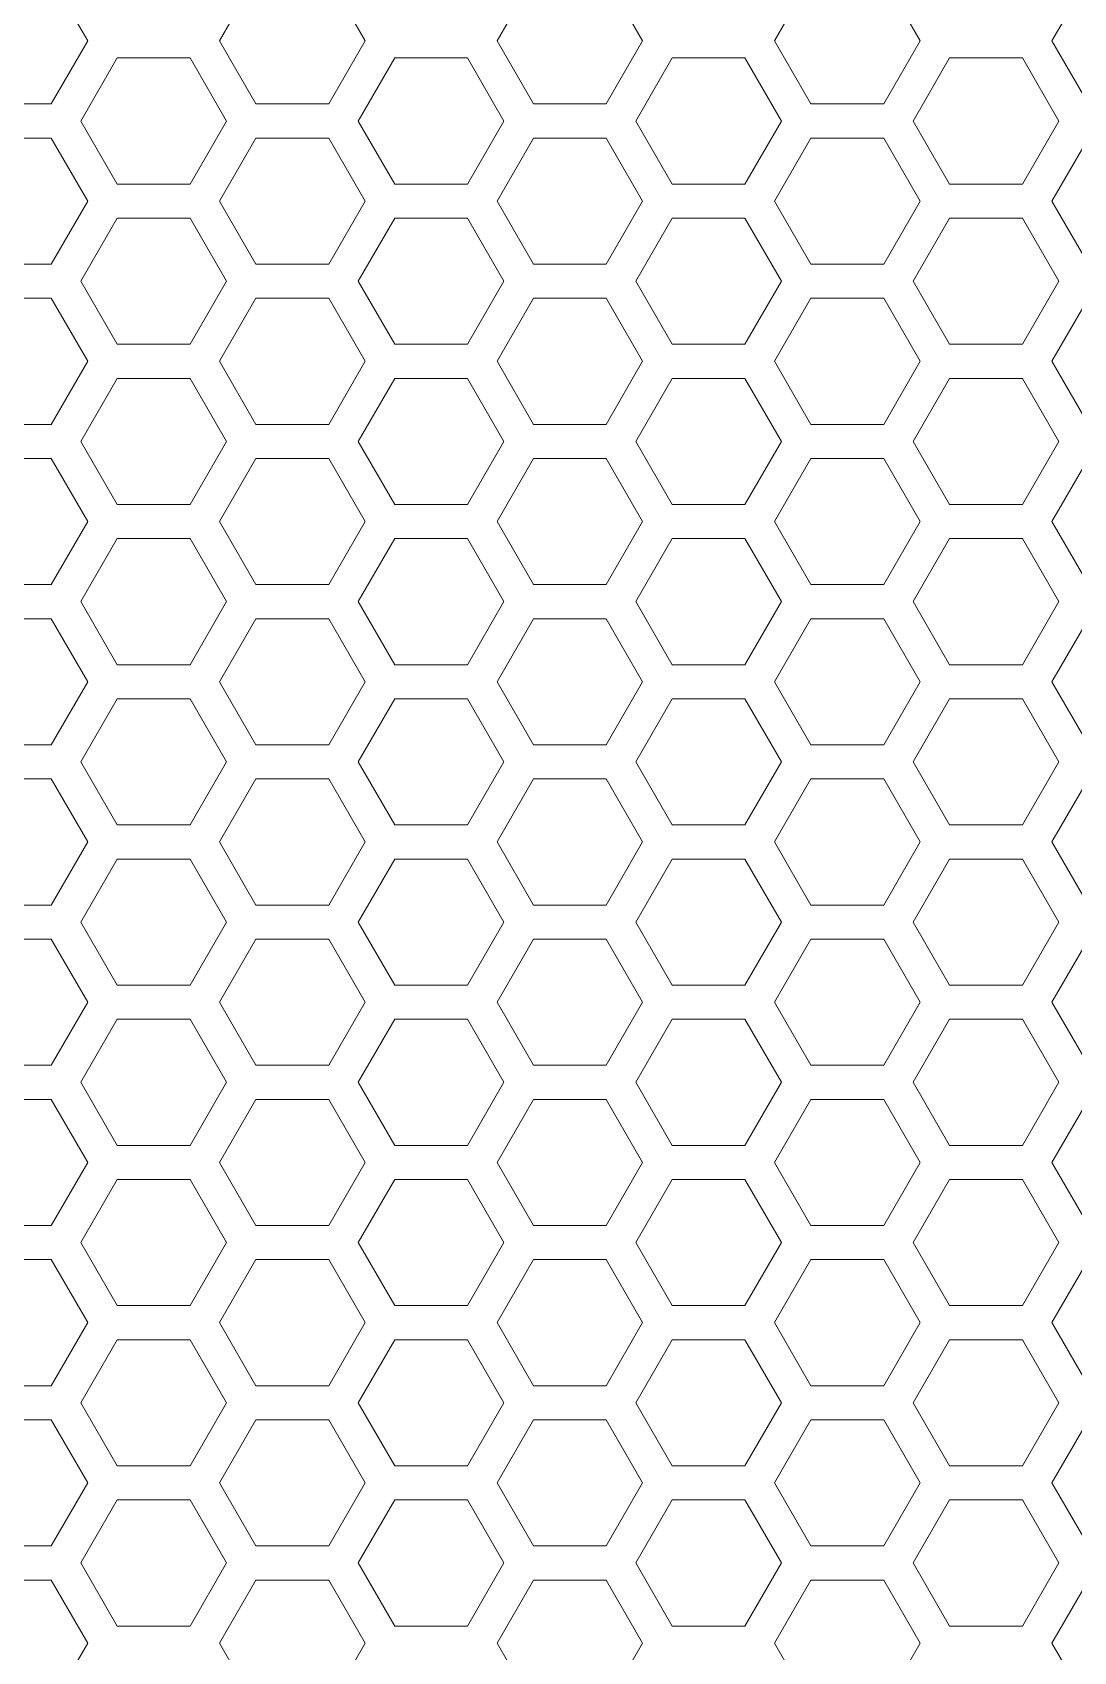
# Model space of a CAD drawing. Header units: millimetres. Extents: x 0 to 140, y -17 to 195.
# Drawn here: x 52.87 to 56.76, y 23.48 to 29.53 of the extents above; entities that cross this region are included whole.
import ezdxf

# ---------------------------------------------------------------- set-up
doc = ezdxf.new("R2010")
doc.units = ezdxf.units.MM
doc.layers.add('4203-42785_1_0', color=7, linetype='Continuous')

# ---------------------------------------------------------------- blocks, each defined once
blk = doc.blocks.new('a')
at = {"layer": '4203-42785_1_0', "color": 0, "linetype": 'ByBlock', "lineweight": 9}
for p, q in [((1507.3328, 367.3713), (1507.2261, 367.1864)), ((1507.653, 367.1864), (1507.5463, 367.3713)), ((1508.1461, 367.3713), (1508.0394, 367.1864)), ((1508.4662, 367.1864), (1508.3595, 367.3713)), ((1508.9594, 367.3713), (1508.8527, 367.1864)), ((1509.2795, 367.1864), (1509.1728, 367.3713)), ((1509.7726, 367.3713), (1509.6659, 367.1864)), ((1514.9724, 367.1864), (1514.8656, 367.3713)), ((1515.4655, 367.3713), (1515.3587, 367.1864)), ((1515.7856, 367.1864), (1515.6789, 367.3713)), ((1516.2788, 367.3713), (1516.1721, 367.1864)), ((1516.5989, 367.1864), (1516.4922, 367.3713)), ((1507.2261, 367.1864), (1507.3328, 367.0015)), ((1507.5463, 367.0015), (1507.653, 367.1864)), ((1508.0394, 367.1864), (1508.1461, 367.0015)), ((1508.3595, 367.0015), (1508.4662, 367.1864)), ((1508.8527, 367.1864), (1508.9594, 367.0015)), ((1509.1728, 367.0015), (1509.2795, 367.1864)), ((1509.6659, 367.1864), (1509.7726, 367.0015)), ((1514.8656, 367.0015), (1514.9724, 367.1864)), ((1515.3587, 367.1864), (1515.4655, 367.0015)), ((1515.6789, 367.0015), (1515.7856, 367.1864)), ((1516.1721, 367.1864), (1516.2788, 367.0015)), ((1516.4922, 367.0015), (1516.5989, 367.1864)), ((1506.9262, 367.1365), (1506.8194, 366.9516)), ((1507.1396, 367.1365), (1506.9262, 367.1365)), ((1507.2464, 366.9516), (1507.1396, 367.1365)), ((1507.7395, 367.1365), (1507.6327, 366.9516)), ((1507.9529, 367.1365), (1507.7395, 367.1365)), ((1508.0596, 366.9516), (1507.9529, 367.1365)), ((1508.5527, 367.1365), (1508.446, 366.9516)), ((1508.7661, 367.1365), (1508.5527, 367.1365)), ((1508.8728, 366.9516), (1508.7661, 367.1365)), ((1509.366, 367.1365), (1509.2593, 366.9516)), ((1509.5794, 367.1365), (1509.366, 367.1365)), ((1509.6862, 366.9516), (1509.5794, 367.1365)), ((1515.0588, 367.1365), (1514.9521, 366.9516)), ((1515.2723, 367.1365), (1515.0588, 367.1365)), ((1515.379, 366.9516), (1515.2723, 367.1365)), ((1515.8721, 367.1365), (1515.7654, 366.9516)), ((1516.0855, 367.1365), (1515.8721, 367.1365)), ((1516.1923, 366.9516), (1516.0855, 367.1365)), ((1507.3328, 367.0015), (1507.5463, 367.0015)), ((1508.1461, 367.0015), (1508.3595, 367.0015)), ((1508.9594, 367.0015), (1509.1728, 367.0015)), ((1514.6522, 367.0015), (1514.8656, 367.0015)), ((1515.4655, 367.0015), (1515.6789, 367.0015)), ((1516.2788, 367.0015), (1516.4922, 367.0015)), ((1506.8194, 366.9516), (1506.9262, 366.7668)), ((1507.1396, 366.7668), (1507.2464, 366.9516)), ((1507.6327, 366.9516), (1507.7395, 366.7668)), ((1507.9529, 366.7668), (1508.0596, 366.9516)), ((1508.446, 366.9516), (1508.5527, 366.7668)), ((1508.7661, 366.7668), (1508.8728, 366.9516)), ((1509.2593, 366.9516), (1509.366, 366.7668)), ((1509.5794, 366.7668), (1509.6862, 366.9516)), ((1514.9521, 366.9516), (1515.0588, 366.7668)), ((1515.2723, 366.7668), (1515.379, 366.9516)), ((1515.7654, 366.9516), (1515.8721, 366.7668)), ((1516.0855, 366.7668), (1516.1923, 366.9516)), ((1507.3328, 366.9017), (1507.2261, 366.7168)), ((1507.5463, 366.9017), (1507.3328, 366.9017)), ((1507.653, 366.7168), (1507.5463, 366.9017)), ((1508.1461, 366.9017), (1508.0394, 366.7168)), ((1508.3595, 366.9017), (1508.1461, 366.9017)), ((1508.4662, 366.7168), (1508.3595, 366.9017)), ((1508.9594, 366.9017), (1508.8527, 366.7168)), ((1509.1728, 366.9017), (1508.9594, 366.9017)), ((1509.2795, 366.7168), (1509.1728, 366.9017)), ((1509.7726, 366.9017), (1509.6659, 366.7168)), ((1514.8656, 366.9017), (1514.6522, 366.9017)), ((1514.9724, 366.7168), (1514.8656, 366.9017)), ((1515.4655, 366.9017), (1515.3587, 366.7168)), ((1515.6789, 366.9017), (1515.4655, 366.9017)), ((1515.7856, 366.7168), (1515.6789, 366.9017)), ((1516.2788, 366.9017), (1516.1721, 366.7168)), ((1516.4922, 366.9017), (1516.2788, 366.9017)), ((1516.5989, 366.7168), (1516.4922, 366.9017)), ((1506.9262, 366.7668), (1507.1396, 366.7668)), ((1507.7395, 366.7668), (1507.9529, 366.7668)), ((1508.5527, 366.7668), (1508.7661, 366.7668)), ((1509.366, 366.7668), (1509.5794, 366.7668)), ((1515.0588, 366.7668), (1515.2723, 366.7668)), ((1515.8721, 366.7668), (1516.0855, 366.7668)), ((1507.2261, 366.7168), (1507.3328, 366.532)), ((1507.5463, 366.532), (1507.653, 366.7168)), ((1508.0394, 366.7168), (1508.1461, 366.532)), ((1508.3595, 366.532), (1508.4662, 366.7168)), ((1508.8527, 366.7168), (1508.9594, 366.532)), ((1509.1728, 366.532), (1509.2795, 366.7168)), ((1509.6659, 366.7168), (1509.7726, 366.532)), ((1514.8656, 366.532), (1514.9724, 366.7168)), ((1515.3587, 366.7168), (1515.4655, 366.532)), ((1515.6789, 366.532), (1515.7856, 366.7168)), ((1516.1721, 366.7168), (1516.2788, 366.532)), ((1516.4922, 366.532), (1516.5989, 366.7168)), ((1506.9262, 366.6669), (1506.8194, 366.4821)), ((1507.1396, 366.6669), (1506.9262, 366.6669)), ((1507.2464, 366.4821), (1507.1396, 366.6669)), ((1507.7395, 366.6669), (1507.6327, 366.4821)), ((1507.9529, 366.6669), (1507.7395, 366.6669)), ((1508.0596, 366.4821), (1507.9529, 366.6669)), ((1508.5527, 366.6669), (1508.446, 366.4821)), ((1508.7661, 366.6669), (1508.5527, 366.6669)), ((1508.8728, 366.4821), (1508.7661, 366.6669)), ((1509.366, 366.6669), (1509.2593, 366.4821)), ((1509.5794, 366.6669), (1509.366, 366.6669)), ((1509.6862, 366.4821), (1509.5794, 366.6669)), ((1515.0588, 366.6669), (1514.9521, 366.4821)), ((1515.2723, 366.6669), (1515.0588, 366.6669)), ((1515.379, 366.4821), (1515.2723, 366.6669)), ((1515.8721, 366.6669), (1515.7654, 366.4821)), ((1516.0855, 366.6669), (1515.8721, 366.6669)), ((1516.1923, 366.4821), (1516.0855, 366.6669)), ((1507.3328, 366.532), (1507.5463, 366.532)), ((1508.1461, 366.532), (1508.3595, 366.532)), ((1508.9594, 366.532), (1509.1728, 366.532)), ((1514.6522, 366.532), (1514.8656, 366.532)), ((1515.4655, 366.532), (1515.6789, 366.532)), ((1516.2788, 366.532), (1516.4922, 366.532)), ((1506.8194, 366.4821), (1506.9262, 366.2972)), ((1507.1396, 366.2972), (1507.2464, 366.4821)), ((1507.6327, 366.4821), (1507.7395, 366.2972)), ((1507.9529, 366.2972), (1508.0596, 366.4821)), ((1508.446, 366.4821), (1508.5527, 366.2972)), ((1508.7661, 366.2972), (1508.8728, 366.4821)), ((1509.2593, 366.4821), (1509.366, 366.2972)), ((1509.5794, 366.2972), (1509.6862, 366.4821)), ((1514.9521, 366.4821), (1515.0588, 366.2972)), ((1515.2723, 366.2972), (1515.379, 366.4821)), ((1515.7654, 366.4821), (1515.8721, 366.2972)), ((1516.0855, 366.2972), (1516.1923, 366.4821)), ((1507.3328, 366.4322), (1507.2261, 366.2473)), ((1507.5463, 366.4322), (1507.3328, 366.4322)), ((1507.653, 366.2473), (1507.5463, 366.4322)), ((1508.1461, 366.4322), (1508.0394, 366.2473)), ((1508.3595, 366.4322), (1508.1461, 366.4322)), ((1508.4662, 366.2473), (1508.3595, 366.4322)), ((1508.9594, 366.4322), (1508.8527, 366.2473)), ((1509.1728, 366.4322), (1508.9594, 366.4322)), ((1509.2795, 366.2473), (1509.1728, 366.4322)), ((1509.7726, 366.4322), (1509.6659, 366.2473)), ((1514.8656, 366.4322), (1514.6522, 366.4322)), ((1514.9724, 366.2473), (1514.8656, 366.4322)), ((1515.4655, 366.4322), (1515.3587, 366.2473)), ((1515.6789, 366.4322), (1515.4655, 366.4322)), ((1515.7856, 366.2473), (1515.6789, 366.4322)), ((1516.2788, 366.4322), (1516.1721, 366.2473)), ((1516.4922, 366.4322), (1516.2788, 366.4322)), ((1516.5989, 366.2473), (1516.4922, 366.4322)), ((1506.9262, 366.2972), (1507.1396, 366.2972)), ((1507.7395, 366.2972), (1507.9529, 366.2972)), ((1508.5527, 366.2972), (1508.7661, 366.2972)), ((1509.366, 366.2972), (1509.5794, 366.2972)), ((1515.0588, 366.2972), (1515.2723, 366.2972)), ((1515.8721, 366.2972), (1516.0855, 366.2972)), ((1507.2261, 366.2473), (1507.3328, 366.0624)), ((1507.5463, 366.0624), (1507.653, 366.2473)), ((1508.0394, 366.2473), (1508.1461, 366.0624)), ((1508.3595, 366.0624), (1508.4662, 366.2473)), ((1508.8527, 366.2473), (1508.9594, 366.0624)), ((1509.1728, 366.0624), (1509.2795, 366.2473)), ((1509.6659, 366.2473), (1509.7726, 366.0624)), ((1514.8656, 366.0624), (1514.9724, 366.2473)), ((1515.3587, 366.2473), (1515.4655, 366.0624)), ((1515.6789, 366.0624), (1515.7856, 366.2473)), ((1516.1721, 366.2473), (1516.2788, 366.0624)), ((1516.4922, 366.0624), (1516.5989, 366.2473)), ((1506.9262, 366.1974), (1506.8194, 366.0125)), ((1507.1396, 366.1974), (1506.9262, 366.1974)), ((1507.2464, 366.0125), (1507.1396, 366.1974)), ((1507.7395, 366.1974), (1507.6327, 366.0125)), ((1507.9529, 366.1974), (1507.7395, 366.1974)), ((1508.0596, 366.0125), (1507.9529, 366.1974)), ((1508.5527, 366.1974), (1508.446, 366.0125)), ((1508.7661, 366.1974), (1508.5527, 366.1974)), ((1508.8728, 366.0125), (1508.7661, 366.1974)), ((1509.366, 366.1974), (1509.2593, 366.0125)), ((1509.5794, 366.1974), (1509.366, 366.1974)), ((1509.6862, 366.0125), (1509.5794, 366.1974)), ((1515.0588, 366.1974), (1514.9521, 366.0125)), ((1515.2723, 366.1974), (1515.0588, 366.1974)), ((1515.379, 366.0125), (1515.2723, 366.1974)), ((1515.8721, 366.1974), (1515.7654, 366.0125)), ((1516.0855, 366.1974), (1515.8721, 366.1974)), ((1516.1923, 366.0125), (1516.0855, 366.1974)), ((1507.3328, 366.0624), (1507.5463, 366.0624)), ((1508.1461, 366.0624), (1508.3595, 366.0624)), ((1508.9594, 366.0624), (1509.1728, 366.0624)), ((1514.6522, 366.0624), (1514.8656, 366.0624)), ((1515.4655, 366.0624), (1515.6789, 366.0624)), ((1516.2788, 366.0624), (1516.4922, 366.0624)), ((1506.8194, 366.0125), (1506.9262, 365.8277)), ((1507.1396, 365.8277), (1507.2464, 366.0125)), ((1507.6327, 366.0125), (1507.7395, 365.8277)), ((1507.9529, 365.8277), (1508.0596, 366.0125)), ((1508.446, 366.0125), (1508.5527, 365.8277)), ((1508.7661, 365.8277), (1508.8728, 366.0125)), ((1509.2593, 366.0125), (1509.366, 365.8277)), ((1509.5794, 365.8277), (1509.6862, 366.0125)), ((1514.9521, 366.0125), (1515.0588, 365.8277)), ((1515.2723, 365.8277), (1515.379, 366.0125)), ((1515.7654, 366.0125), (1515.8721, 365.8277)), ((1516.0855, 365.8277), (1516.1923, 366.0125)), ((1507.3328, 365.9626), (1507.2261, 365.7778)), ((1507.5463, 365.9626), (1507.3328, 365.9626)), ((1507.653, 365.7778), (1507.5463, 365.9626)), ((1508.1461, 365.9626), (1508.0394, 365.7778)), ((1508.3595, 365.9626), (1508.1461, 365.9626)), ((1508.4662, 365.7778), (1508.3595, 365.9626)), ((1508.9594, 365.9626), (1508.8527, 365.7778)), ((1509.1728, 365.9626), (1508.9594, 365.9626)), ((1509.2795, 365.7778), (1509.1728, 365.9626)), ((1509.7726, 365.9626), (1509.6659, 365.7778)), ((1514.8656, 365.9626), (1514.6522, 365.9626)), ((1514.9724, 365.7778), (1514.8656, 365.9626)), ((1515.4655, 365.9626), (1515.3587, 365.7778)), ((1515.6789, 365.9626), (1515.4655, 365.9626)), ((1515.7856, 365.7778), (1515.6789, 365.9626)), ((1516.2788, 365.9626), (1516.1721, 365.7778)), ((1516.4922, 365.9626), (1516.2788, 365.9626)), ((1516.5989, 365.7778), (1516.4922, 365.9626)), ((1506.9262, 365.8277), (1507.1396, 365.8277)), ((1507.7395, 365.8277), (1507.9529, 365.8277)), ((1508.5527, 365.8277), (1508.7661, 365.8277)), ((1509.366, 365.8277), (1509.5794, 365.8277)), ((1515.0588, 365.8277), (1515.2723, 365.8277)), ((1515.8721, 365.8277), (1516.0855, 365.8277)), ((1507.2261, 365.7778), (1507.3328, 365.5929)), ((1507.5463, 365.5929), (1507.653, 365.7778)), ((1508.0394, 365.7778), (1508.1461, 365.5929)), ((1508.3595, 365.5929), (1508.4662, 365.7778)), ((1508.8527, 365.7778), (1508.9594, 365.5929)), ((1509.1728, 365.5929), (1509.2795, 365.7778)), ((1509.6659, 365.7778), (1509.7726, 365.5929)), ((1514.8656, 365.5929), (1514.9724, 365.7778)), ((1515.3587, 365.7778), (1515.4655, 365.5929)), ((1515.6789, 365.5929), (1515.7856, 365.7778)), ((1516.1721, 365.7778), (1516.2788, 365.5929)), ((1516.4922, 365.5929), (1516.5989, 365.7778)), ((1506.9262, 365.7278), (1506.8194, 365.543)), ((1507.1396, 365.7278), (1506.9262, 365.7278)), ((1507.2464, 365.543), (1507.1396, 365.7278)), ((1507.7395, 365.7278), (1507.6327, 365.543)), ((1507.9529, 365.7278), (1507.7395, 365.7278)), ((1508.0596, 365.543), (1507.9529, 365.7278)), ((1508.5527, 365.7278), (1508.446, 365.543)), ((1508.7661, 365.7278), (1508.5527, 365.7278)), ((1508.8728, 365.543), (1508.7661, 365.7278)), ((1509.366, 365.7278), (1509.2593, 365.543)), ((1509.5794, 365.7278), (1509.366, 365.7278)), ((1509.6862, 365.543), (1509.5794, 365.7278)), ((1515.0588, 365.7278), (1514.9521, 365.543)), ((1515.2723, 365.7278), (1515.0588, 365.7278)), ((1515.379, 365.543), (1515.2723, 365.7278)), ((1515.8721, 365.7278), (1515.7654, 365.543)), ((1516.0855, 365.7278), (1515.8721, 365.7278)), ((1516.1923, 365.543), (1516.0855, 365.7278)), ((1507.3328, 365.5929), (1507.5463, 365.5929)), ((1508.1461, 365.5929), (1508.3595, 365.5929)), ((1508.9594, 365.5929), (1509.1728, 365.5929)), ((1514.6522, 365.5929), (1514.8656, 365.5929)), ((1515.4655, 365.5929), (1515.6789, 365.5929)), ((1516.2788, 365.5929), (1516.4922, 365.5929)), ((1506.8194, 365.543), (1506.9262, 365.3581)), ((1507.1396, 365.3581), (1507.2464, 365.543)), ((1507.6327, 365.543), (1507.7395, 365.3581)), ((1507.9529, 365.3581), (1508.0596, 365.543)), ((1508.446, 365.543), (1508.5527, 365.3581)), ((1508.7661, 365.3581), (1508.8728, 365.543)), ((1509.2593, 365.543), (1509.366, 365.3581)), ((1509.5794, 365.3581), (1509.6862, 365.543)), ((1514.9521, 365.543), (1515.0588, 365.3581)), ((1515.2723, 365.3581), (1515.379, 365.543)), ((1515.7654, 365.543), (1515.8721, 365.3581)), ((1516.0855, 365.3581), (1516.1923, 365.543)), ((1507.3328, 365.4931), (1507.2261, 365.3082)), ((1507.5463, 365.4931), (1507.3328, 365.4931)), ((1507.653, 365.3082), (1507.5463, 365.4931)), ((1508.1461, 365.4931), (1508.0394, 365.3082)), ((1508.3595, 365.4931), (1508.1461, 365.4931)), ((1508.4662, 365.3082), (1508.3595, 365.4931)), ((1508.9594, 365.4931), (1508.8527, 365.3082)), ((1509.1728, 365.4931), (1508.9594, 365.4931)), ((1509.2795, 365.3082), (1509.1728, 365.4931)), ((1509.7726, 365.4931), (1509.6659, 365.3082)), ((1514.8656, 365.4931), (1514.6522, 365.4931)), ((1514.9724, 365.3082), (1514.8656, 365.4931)), ((1515.4655, 365.4931), (1515.3587, 365.3082)), ((1515.6789, 365.4931), (1515.4655, 365.4931)), ((1515.7856, 365.3082), (1515.6789, 365.4931)), ((1516.2788, 365.4931), (1516.1721, 365.3082)), ((1516.4922, 365.4931), (1516.2788, 365.4931)), ((1516.5989, 365.3082), (1516.4922, 365.4931)), ((1506.9262, 365.3581), (1507.1396, 365.3581)), ((1507.7395, 365.3581), (1507.9529, 365.3581)), ((1508.5527, 365.3581), (1508.7661, 365.3581)), ((1509.366, 365.3581), (1509.5794, 365.3581)), ((1515.0588, 365.3581), (1515.2723, 365.3581)), ((1515.8721, 365.3581), (1516.0855, 365.3581)), ((1507.2261, 365.3082), (1507.3328, 365.1233)), ((1507.5463, 365.1233), (1507.653, 365.3082)), ((1508.0394, 365.3082), (1508.1461, 365.1233)), ((1508.3595, 365.1233), (1508.4662, 365.3082)), ((1508.8527, 365.3082), (1508.9594, 365.1233)), ((1509.1728, 365.1233), (1509.2795, 365.3082)), ((1509.6659, 365.3082), (1509.7726, 365.1233)), ((1514.8656, 365.1233), (1514.9724, 365.3082)), ((1515.3587, 365.3082), (1515.4655, 365.1233)), ((1515.6789, 365.1233), (1515.7856, 365.3082)), ((1516.1721, 365.3082), (1516.2788, 365.1233)), ((1516.4922, 365.1233), (1516.5989, 365.3082)), ((1506.9262, 365.2583), (1506.8194, 365.0734)), ((1507.1396, 365.2583), (1506.9262, 365.2583)), ((1507.2464, 365.0734), (1507.1396, 365.2583)), ((1507.7395, 365.2583), (1507.6327, 365.0734)), ((1507.9529, 365.2583), (1507.7395, 365.2583)), ((1508.0596, 365.0734), (1507.9529, 365.2583)), ((1508.5527, 365.2583), (1508.446, 365.0734)), ((1508.7661, 365.2583), (1508.5527, 365.2583)), ((1508.8728, 365.0734), (1508.7661, 365.2583)), ((1509.366, 365.2583), (1509.2593, 365.0734)), ((1509.5794, 365.2583), (1509.366, 365.2583)), ((1509.6862, 365.0734), (1509.5794, 365.2583)), ((1515.0588, 365.2583), (1514.9521, 365.0734)), ((1515.2723, 365.2583), (1515.0588, 365.2583)), ((1515.379, 365.0734), (1515.2723, 365.2583)), ((1515.8721, 365.2583), (1515.7654, 365.0734)), ((1516.0855, 365.2583), (1515.8721, 365.2583)), ((1516.1923, 365.0734), (1516.0855, 365.2583)), ((1507.3328, 365.1233), (1507.5463, 365.1233)), ((1508.1461, 365.1233), (1508.3595, 365.1233)), ((1508.9594, 365.1233), (1509.1728, 365.1233)), ((1514.6522, 365.1233), (1514.8656, 365.1233)), ((1515.4655, 365.1233), (1515.6789, 365.1233)), ((1516.2788, 365.1233), (1516.4922, 365.1233)), ((1506.8194, 365.0734), (1506.9262, 364.8886)), ((1507.1396, 364.8886), (1507.2464, 365.0734)), ((1507.6327, 365.0734), (1507.7395, 364.8886)), ((1507.9529, 364.8886), (1508.0596, 365.0734)), ((1508.446, 365.0734), (1508.5527, 364.8886)), ((1508.7661, 364.8886), (1508.8728, 365.0734)), ((1509.2593, 365.0734), (1509.366, 364.8886)), ((1509.5794, 364.8886), (1509.6862, 365.0734)), ((1514.9521, 365.0734), (1515.0588, 364.8886)), ((1515.2723, 364.8886), (1515.379, 365.0734)), ((1515.7654, 365.0734), (1515.8721, 364.8886)), ((1516.0855, 364.8886), (1516.1923, 365.0734)), ((1507.3328, 365.0235), (1507.2261, 364.8387)), ((1507.5463, 365.0235), (1507.3328, 365.0235)), ((1507.653, 364.8387), (1507.5463, 365.0235)), ((1508.1461, 365.0235), (1508.0394, 364.8387)), ((1508.3595, 365.0235), (1508.1461, 365.0235)), ((1508.4662, 364.8387), (1508.3595, 365.0235)), ((1508.9594, 365.0235), (1508.8527, 364.8387)), ((1509.1728, 365.0235), (1508.9594, 365.0235)), ((1509.2795, 364.8387), (1509.1728, 365.0235)), ((1509.7726, 365.0235), (1509.6659, 364.8387)), ((1514.8656, 365.0235), (1514.6522, 365.0235)), ((1514.9724, 364.8387), (1514.8656, 365.0235)), ((1515.4655, 365.0235), (1515.3587, 364.8387)), ((1515.6789, 365.0235), (1515.4655, 365.0235)), ((1515.7856, 364.8387), (1515.6789, 365.0235)), ((1516.2788, 365.0235), (1516.1721, 364.8387)), ((1516.4922, 365.0235), (1516.2788, 365.0235)), ((1516.5989, 364.8387), (1516.4922, 365.0235)), ((1506.9262, 364.8886), (1507.1396, 364.8886)), ((1507.7395, 364.8886), (1507.9529, 364.8886)), ((1508.5527, 364.8886), (1508.7661, 364.8886)), ((1509.366, 364.8886), (1509.5794, 364.8886)), ((1515.0588, 364.8886), (1515.2723, 364.8886)), ((1515.8721, 364.8886), (1516.0855, 364.8886)), ((1507.2261, 364.8387), (1507.3328, 364.6538)), ((1507.5463, 364.6538), (1507.653, 364.8387)), ((1508.0394, 364.8387), (1508.1461, 364.6538)), ((1508.3595, 364.6538), (1508.4662, 364.8387)), ((1508.8527, 364.8387), (1508.9594, 364.6538)), ((1509.1728, 364.6538), (1509.2795, 364.8387)), ((1509.6659, 364.8387), (1509.7726, 364.6538)), ((1514.8656, 364.6538), (1514.9724, 364.8387)), ((1515.3587, 364.8387), (1515.4655, 364.6538)), ((1515.6789, 364.6538), (1515.7856, 364.8387)), ((1516.1721, 364.8387), (1516.2788, 364.6538)), ((1516.4922, 364.6538), (1516.5989, 364.8387)), ((1506.9262, 364.7888), (1506.8194, 364.6039)), ((1507.1396, 364.7888), (1506.9262, 364.7888)), ((1507.2464, 364.6039), (1507.1396, 364.7888)), ((1507.7395, 364.7888), (1507.6327, 364.6039)), ((1507.9529, 364.7888), (1507.7395, 364.7888)), ((1508.0596, 364.6039), (1507.9529, 364.7888)), ((1508.5527, 364.7888), (1508.446, 364.6039)), ((1508.7661, 364.7888), (1508.5527, 364.7888)), ((1508.8728, 364.6039), (1508.7661, 364.7888)), ((1509.366, 364.7888), (1509.2593, 364.6039)), ((1509.5794, 364.7888), (1509.366, 364.7888)), ((1509.6862, 364.6039), (1509.5794, 364.7888)), ((1515.0588, 364.7888), (1514.9521, 364.6039)), ((1515.2723, 364.7888), (1515.0588, 364.7888)), ((1515.379, 364.6039), (1515.2723, 364.7888)), ((1515.8721, 364.7888), (1515.7654, 364.6039)), ((1516.0855, 364.7888), (1515.8721, 364.7888)), ((1516.1923, 364.6039), (1516.0855, 364.7888)), ((1507.3328, 364.6538), (1507.5463, 364.6538)), ((1508.1461, 364.6538), (1508.3595, 364.6538)), ((1508.9594, 364.6538), (1509.1728, 364.6538)), ((1514.6522, 364.6538), (1514.8656, 364.6538)), ((1515.4655, 364.6538), (1515.6789, 364.6538)), ((1516.2788, 364.6538), (1516.4922, 364.6538)), ((1506.8194, 364.6039), (1506.9262, 364.419)), ((1507.1396, 364.419), (1507.2464, 364.6039)), ((1507.6327, 364.6039), (1507.7395, 364.419)), ((1507.9529, 364.419), (1508.0596, 364.6039)), ((1508.446, 364.6039), (1508.5527, 364.419)), ((1508.7661, 364.419), (1508.8728, 364.6039)), ((1509.2593, 364.6039), (1509.366, 364.419)), ((1509.5794, 364.419), (1509.6862, 364.6039)), ((1514.9521, 364.6039), (1515.0588, 364.419)), ((1515.2723, 364.419), (1515.379, 364.6039)), ((1515.7654, 364.6039), (1515.8721, 364.419)), ((1516.0855, 364.419), (1516.1923, 364.6039)), ((1507.3328, 364.554), (1507.2261, 364.3691)), ((1507.5463, 364.554), (1507.3328, 364.554)), ((1507.653, 364.3691), (1507.5463, 364.554)), ((1508.1461, 364.554), (1508.0394, 364.3691)), ((1508.3595, 364.554), (1508.1461, 364.554)), ((1508.4662, 364.3691), (1508.3595, 364.554)), ((1508.9594, 364.554), (1508.8527, 364.3691)), ((1509.1728, 364.554), (1508.9594, 364.554)), ((1509.2795, 364.3691), (1509.1728, 364.554)), ((1509.7726, 364.554), (1509.6659, 364.3691)), ((1514.8656, 364.554), (1514.6522, 364.554)), ((1514.9724, 364.3691), (1514.8656, 364.554)), ((1515.4655, 364.554), (1515.3587, 364.3691)), ((1515.6789, 364.554), (1515.4655, 364.554)), ((1515.7856, 364.3691), (1515.6789, 364.554)), ((1516.2788, 364.554), (1516.1721, 364.3691)), ((1516.4922, 364.554), (1516.2788, 364.554)), ((1516.5989, 364.3691), (1516.4922, 364.554)), ((1506.9262, 364.419), (1507.1396, 364.419)), ((1507.7395, 364.419), (1507.9529, 364.419)), ((1508.5527, 364.419), (1508.7661, 364.419)), ((1509.366, 364.419), (1509.5794, 364.419)), ((1515.0588, 364.419), (1515.2723, 364.419)), ((1515.8721, 364.419), (1516.0855, 364.419)), ((1507.2261, 364.3691), (1507.3328, 364.1843)), ((1507.5463, 364.1843), (1507.653, 364.3691)), ((1508.0394, 364.3691), (1508.1461, 364.1843)), ((1508.3595, 364.1843), (1508.4662, 364.3691)), ((1508.8527, 364.3691), (1508.9594, 364.1843)), ((1509.1728, 364.1843), (1509.2795, 364.3691)), ((1509.6659, 364.3691), (1509.7726, 364.1843)), ((1514.8656, 364.1843), (1514.9724, 364.3691)), ((1515.3587, 364.3691), (1515.4655, 364.1843)), ((1515.6789, 364.1843), (1515.7856, 364.3691)), ((1516.1721, 364.3691), (1516.2788, 364.1843)), ((1516.4922, 364.1843), (1516.5989, 364.3691)), ((1506.9262, 364.3192), (1506.8194, 364.1344)), ((1507.1396, 364.3192), (1506.9262, 364.3192)), ((1507.2464, 364.1344), (1507.1396, 364.3192)), ((1507.7395, 364.3192), (1507.6327, 364.1344)), ((1507.9529, 364.3192), (1507.7395, 364.3192)), ((1508.0596, 364.1344), (1507.9529, 364.3192)), ((1508.5527, 364.3192), (1508.446, 364.1344)), ((1508.7661, 364.3192), (1508.5527, 364.3192)), ((1508.8728, 364.1344), (1508.7661, 364.3192)), ((1509.366, 364.3192), (1509.2593, 364.1344)), ((1509.5794, 364.3192), (1509.366, 364.3192)), ((1509.6862, 364.1344), (1509.5794, 364.3192)), ((1515.0588, 364.3192), (1514.9521, 364.1344)), ((1515.2723, 364.3192), (1515.0588, 364.3192)), ((1515.379, 364.1344), (1515.2723, 364.3192)), ((1515.8721, 364.3192), (1515.7654, 364.1344)), ((1516.0855, 364.3192), (1515.8721, 364.3192)), ((1516.1923, 364.1344), (1516.0855, 364.3192)), ((1507.3328, 364.1843), (1507.5463, 364.1843)), ((1508.1461, 364.1843), (1508.3595, 364.1843)), ((1508.9594, 364.1843), (1509.1728, 364.1843)), ((1514.6522, 364.1843), (1514.8656, 364.1843)), ((1515.4655, 364.1843), (1515.6789, 364.1843)), ((1516.2788, 364.1843), (1516.4922, 364.1843)), ((1506.8194, 364.1344), (1506.9262, 363.9495)), ((1507.1396, 363.9495), (1507.2464, 364.1344)), ((1507.6327, 364.1344), (1507.7395, 363.9495)), ((1507.9529, 363.9495), (1508.0596, 364.1344)), ((1508.446, 364.1344), (1508.5527, 363.9495)), ((1508.7661, 363.9495), (1508.8728, 364.1344)), ((1509.2593, 364.1344), (1509.366, 363.9495)), ((1509.5794, 363.9495), (1509.6862, 364.1344)), ((1514.9521, 364.1344), (1515.0588, 363.9495)), ((1515.2723, 363.9495), (1515.379, 364.1344)), ((1515.7654, 364.1344), (1515.8721, 363.9495)), ((1516.0855, 363.9495), (1516.1923, 364.1344)), ((1507.3328, 364.0844), (1507.2261, 363.8996)), ((1507.5463, 364.0844), (1507.3328, 364.0844)), ((1507.653, 363.8996), (1507.5463, 364.0844)), ((1508.1461, 364.0844), (1508.0394, 363.8996)), ((1508.3595, 364.0844), (1508.1461, 364.0844)), ((1508.4662, 363.8996), (1508.3595, 364.0844)), ((1508.9594, 364.0844), (1508.8527, 363.8996)), ((1509.1728, 364.0844), (1508.9594, 364.0844)), ((1509.2795, 363.8996), (1509.1728, 364.0844)), ((1509.7726, 364.0844), (1509.6659, 363.8996)), ((1514.8656, 364.0844), (1514.6522, 364.0844)), ((1514.9724, 363.8996), (1514.8656, 364.0844)), ((1515.4655, 364.0844), (1515.3587, 363.8996)), ((1515.6789, 364.0844), (1515.4655, 364.0844)), ((1515.7856, 363.8996), (1515.6789, 364.0844)), ((1516.2788, 364.0844), (1516.1721, 363.8996)), ((1516.4922, 364.0844), (1516.2788, 364.0844)), ((1516.5989, 363.8996), (1516.4922, 364.0844)), ((1506.9262, 363.9495), (1507.1396, 363.9495)), ((1507.7395, 363.9495), (1507.9529, 363.9495)), ((1508.5527, 363.9495), (1508.7661, 363.9495)), ((1509.366, 363.9495), (1509.5794, 363.9495)), ((1515.0588, 363.9495), (1515.2723, 363.9495)), ((1515.8721, 363.9495), (1516.0855, 363.9495)), ((1507.2261, 363.8996), (1507.3328, 363.7147)), ((1507.5463, 363.7147), (1507.653, 363.8996)), ((1508.0394, 363.8996), (1508.1461, 363.7147)), ((1508.3595, 363.7147), (1508.4662, 363.8996)), ((1508.8527, 363.8996), (1508.9594, 363.7147)), ((1509.1728, 363.7147), (1509.2795, 363.8996)), ((1509.6659, 363.8996), (1509.7726, 363.7147)), ((1514.8656, 363.7147), (1514.9724, 363.8996)), ((1515.3587, 363.8996), (1515.4655, 363.7147)), ((1515.6789, 363.7147), (1515.7856, 363.8996)), ((1516.1721, 363.8996), (1516.2788, 363.7147)), ((1516.4922, 363.7147), (1516.5989, 363.8996)), ((1506.9262, 363.8497), (1506.8194, 363.6648)), ((1507.1396, 363.8497), (1506.9262, 363.8497)), ((1507.2464, 363.6648), (1507.1396, 363.8497)), ((1507.7395, 363.8497), (1507.6327, 363.6648)), ((1507.9529, 363.8497), (1507.7395, 363.8497)), ((1508.0596, 363.6648), (1507.9529, 363.8497)), ((1508.5527, 363.8497), (1508.446, 363.6648)), ((1508.7661, 363.8497), (1508.5527, 363.8497)), ((1508.8728, 363.6648), (1508.7661, 363.8497)), ((1509.366, 363.8497), (1509.2593, 363.6648)), ((1509.5794, 363.8497), (1509.366, 363.8497)), ((1509.6862, 363.6648), (1509.5794, 363.8497)), ((1515.0588, 363.8497), (1514.9521, 363.6648)), ((1515.2723, 363.8497), (1515.0588, 363.8497)), ((1515.379, 363.6648), (1515.2723, 363.8497)), ((1515.8721, 363.8497), (1515.7654, 363.6648)), ((1516.0855, 363.8497), (1515.8721, 363.8497)), ((1516.1923, 363.6648), (1516.0855, 363.8497)), ((1507.3328, 363.7147), (1507.5463, 363.7147)), ((1508.1461, 363.7147), (1508.3595, 363.7147)), ((1508.9594, 363.7147), (1509.1728, 363.7147)), ((1514.6522, 363.7147), (1514.8656, 363.7147)), ((1515.4655, 363.7147), (1515.6789, 363.7147)), ((1516.2788, 363.7147), (1516.4922, 363.7147)), ((1506.8194, 363.6648), (1506.9262, 363.4799)), ((1507.1396, 363.4799), (1507.2464, 363.6648)), ((1507.6327, 363.6648), (1507.7395, 363.4799)), ((1507.9529, 363.4799), (1508.0596, 363.6648)), ((1508.446, 363.6648), (1508.5527, 363.4799)), ((1508.7661, 363.4799), (1508.8728, 363.6648)), ((1509.2593, 363.6648), (1509.366, 363.4799)), ((1509.5794, 363.4799), (1509.6862, 363.6648)), ((1514.9521, 363.6648), (1515.0588, 363.4799)), ((1515.2723, 363.4799), (1515.379, 363.6648)), ((1515.7654, 363.6648), (1515.8721, 363.4799)), ((1516.0855, 363.4799), (1516.1923, 363.6648)), ((1507.3328, 363.6149), (1507.2261, 363.43)), ((1507.5463, 363.6149), (1507.3328, 363.6149)), ((1507.653, 363.43), (1507.5463, 363.6149)), ((1508.1461, 363.6149), (1508.0394, 363.43)), ((1508.3595, 363.6149), (1508.1461, 363.6149)), ((1508.4662, 363.43), (1508.3595, 363.6149)), ((1508.9594, 363.6149), (1508.8527, 363.43)), ((1509.1728, 363.6149), (1508.9594, 363.6149)), ((1509.2795, 363.43), (1509.1728, 363.6149)), ((1509.7726, 363.6149), (1509.6659, 363.43)), ((1514.8656, 363.6149), (1514.6522, 363.6149)), ((1514.9724, 363.43), (1514.8656, 363.6149)), ((1515.4655, 363.6149), (1515.3587, 363.43)), ((1515.6789, 363.6149), (1515.4655, 363.6149)), ((1515.7856, 363.43), (1515.6789, 363.6149)), ((1516.2788, 363.6149), (1516.1721, 363.43)), ((1516.4922, 363.6149), (1516.2788, 363.6149)), ((1516.5989, 363.43), (1516.4922, 363.6149)), ((1506.9262, 363.4799), (1507.1396, 363.4799)), ((1507.7395, 363.4799), (1507.9529, 363.4799)), ((1508.5527, 363.4799), (1508.7661, 363.4799)), ((1509.366, 363.4799), (1509.5794, 363.4799)), ((1515.0588, 363.4799), (1515.2723, 363.4799)), ((1515.8721, 363.4799), (1516.0855, 363.4799)), ((1507.2261, 363.43), (1507.3328, 363.2452)), ((1507.5463, 363.2452), (1507.653, 363.43)), ((1508.0394, 363.43), (1508.1461, 363.2452)), ((1508.3595, 363.2452), (1508.4662, 363.43)), ((1508.8527, 363.43), (1508.9594, 363.2452)), ((1509.1728, 363.2452), (1509.2795, 363.43)), ((1509.6659, 363.43), (1509.7726, 363.2452)), ((1514.8656, 363.2452), (1514.9724, 363.43)), ((1515.3587, 363.43), (1515.4655, 363.2452)), ((1515.6789, 363.2452), (1515.7856, 363.43)), ((1516.1721, 363.43), (1516.2788, 363.2452)), ((1516.4922, 363.2452), (1516.5989, 363.43)), ((1506.9262, 363.3801), (1506.8194, 363.1953)), ((1507.1396, 363.3801), (1506.9262, 363.3801)), ((1507.2464, 363.1953), (1507.1396, 363.3801)), ((1507.7395, 363.3801), (1507.6327, 363.1953)), ((1507.9529, 363.3801), (1507.7395, 363.3801)), ((1508.0596, 363.1953), (1507.9529, 363.3801)), ((1508.5527, 363.3801), (1508.446, 363.1953)), ((1508.7661, 363.3801), (1508.5527, 363.3801)), ((1508.8728, 363.1953), (1508.7661, 363.3801)), ((1509.366, 363.3801), (1509.2593, 363.1953)), ((1509.5794, 363.3801), (1509.366, 363.3801)), ((1509.6862, 363.1953), (1509.5794, 363.3801)), ((1515.0588, 363.3801), (1514.9521, 363.1953)), ((1515.2723, 363.3801), (1515.0588, 363.3801)), ((1515.379, 363.1953), (1515.2723, 363.3801)), ((1515.8721, 363.3801), (1515.7654, 363.1953)), ((1516.0855, 363.3801), (1515.8721, 363.3801)), ((1516.1923, 363.1953), (1516.0855, 363.3801)), ((1507.3328, 363.2452), (1507.5463, 363.2452)), ((1508.1461, 363.2452), (1508.3595, 363.2452)), ((1508.9594, 363.2452), (1509.1728, 363.2452)), ((1514.6522, 363.2452), (1514.8656, 363.2452)), ((1515.4655, 363.2452), (1515.6789, 363.2452)), ((1516.2788, 363.2452), (1516.4922, 363.2452)), ((1506.8194, 363.1953), (1506.9262, 363.0104)), ((1507.1396, 363.0104), (1507.2464, 363.1953)), ((1507.6327, 363.1953), (1507.7395, 363.0104)), ((1507.9529, 363.0104), (1508.0596, 363.1953)), ((1508.446, 363.1953), (1508.5527, 363.0104)), ((1508.7661, 363.0104), (1508.8728, 363.1953)), ((1509.2593, 363.1953), (1509.366, 363.0104)), ((1509.5794, 363.0104), (1509.6862, 363.1953)), ((1514.9521, 363.1953), (1515.0588, 363.0104)), ((1515.2723, 363.0104), (1515.379, 363.1953)), ((1515.7654, 363.1953), (1515.8721, 363.0104)), ((1516.0855, 363.0104), (1516.1923, 363.1953)), ((1507.3328, 363.1454), (1507.2261, 362.9605)), ((1507.5463, 363.1454), (1507.3328, 363.1454)), ((1507.653, 362.9605), (1507.5463, 363.1454)), ((1508.1461, 363.1454), (1508.0394, 362.9605)), ((1508.3595, 363.1454), (1508.1461, 363.1454)), ((1508.4662, 362.9605), (1508.3595, 363.1454)), ((1508.9594, 363.1454), (1508.8527, 362.9605)), ((1509.1728, 363.1454), (1508.9594, 363.1454)), ((1509.2795, 362.9605), (1509.1728, 363.1454)), ((1509.7726, 363.1454), (1509.6659, 362.9605)), ((1514.8656, 363.1454), (1514.6522, 363.1454)), ((1514.9724, 362.9605), (1514.8656, 363.1454)), ((1515.4655, 363.1454), (1515.3587, 362.9605)), ((1515.6789, 363.1454), (1515.4655, 363.1454)), ((1515.7856, 362.9605), (1515.6789, 363.1454)), ((1516.2788, 363.1454), (1516.1721, 362.9605)), ((1516.4922, 363.1454), (1516.2788, 363.1454)), ((1516.5989, 362.9605), (1516.4922, 363.1454)), ((1506.9262, 363.0104), (1507.1396, 363.0104)), ((1507.7395, 363.0104), (1507.9529, 363.0104)), ((1508.5527, 363.0104), (1508.7661, 363.0104)), ((1509.366, 363.0104), (1509.5794, 363.0104)), ((1515.0588, 363.0104), (1515.2723, 363.0104)), ((1515.8721, 363.0104), (1516.0855, 363.0104)), ((1507.2261, 362.9605), (1507.3328, 362.7756)), ((1507.5463, 362.7756), (1507.653, 362.9605)), ((1508.0394, 362.9605), (1508.1461, 362.7756)), ((1508.3595, 362.7756), (1508.4662, 362.9605)), ((1508.8527, 362.9605), (1508.9594, 362.7756)), ((1509.1728, 362.7756), (1509.2795, 362.9605)), ((1509.6659, 362.9605), (1509.7726, 362.7756)), ((1514.8656, 362.7756), (1514.9724, 362.9605)), ((1515.3587, 362.9605), (1515.4655, 362.7756)), ((1515.6789, 362.7756), (1515.7856, 362.9605)), ((1516.1721, 362.9605), (1516.2788, 362.7756)), ((1516.4922, 362.7756), (1516.5989, 362.9605)), ((1506.9262, 362.9106), (1506.8194, 362.7257)), ((1507.1396, 362.9106), (1506.9262, 362.9106)), ((1507.2464, 362.7257), (1507.1396, 362.9106)), ((1507.7395, 362.9106), (1507.6327, 362.7257)), ((1507.9529, 362.9106), (1507.7395, 362.9106)), ((1508.0596, 362.7257), (1507.9529, 362.9106)), ((1508.5527, 362.9106), (1508.446, 362.7257)), ((1508.7661, 362.9106), (1508.5527, 362.9106)), ((1508.8728, 362.7257), (1508.7661, 362.9106)), ((1509.366, 362.9106), (1509.2593, 362.7257)), ((1509.5794, 362.9106), (1509.366, 362.9106)), ((1509.6862, 362.7257), (1509.5794, 362.9106)), ((1515.0588, 362.9106), (1514.9521, 362.7257)), ((1515.2723, 362.9106), (1515.0588, 362.9106)), ((1515.379, 362.7257), (1515.2723, 362.9106)), ((1515.8721, 362.9106), (1515.7654, 362.7257)), ((1516.0855, 362.9106), (1515.8721, 362.9106)), ((1516.1923, 362.7257), (1516.0855, 362.9106)), ((1507.3328, 362.7756), (1507.5463, 362.7756)), ((1508.1461, 362.7756), (1508.3595, 362.7756)), ((1508.9594, 362.7756), (1509.1728, 362.7756)), ((1514.6522, 362.7756), (1514.8656, 362.7756)), ((1515.4655, 362.7756), (1515.6789, 362.7756)), ((1516.2788, 362.7756), (1516.4922, 362.7756)), ((1506.8194, 362.7257), (1506.9262, 362.5409)), ((1507.1396, 362.5409), (1507.2464, 362.7257)), ((1507.6327, 362.7257), (1507.7395, 362.5409)), ((1507.9529, 362.5409), (1508.0596, 362.7257)), ((1508.446, 362.7257), (1508.5527, 362.5409)), ((1508.7661, 362.5409), (1508.8728, 362.7257)), ((1509.2593, 362.7257), (1509.366, 362.5409)), ((1509.5794, 362.5409), (1509.6862, 362.7257)), ((1514.9521, 362.7257), (1515.0588, 362.5409)), ((1515.2723, 362.5409), (1515.379, 362.7257)), ((1515.7654, 362.7257), (1515.8721, 362.5409)), ((1516.0855, 362.5409), (1516.1923, 362.7257)), ((1507.3328, 362.6758), (1507.2261, 362.4909)), ((1507.5463, 362.6758), (1507.3328, 362.6758)), ((1507.653, 362.4909), (1507.5463, 362.6758)), ((1508.1461, 362.6758), (1508.0394, 362.4909)), ((1508.3595, 362.6758), (1508.1461, 362.6758)), ((1508.4662, 362.4909), (1508.3595, 362.6758)), ((1508.9594, 362.6758), (1508.8527, 362.4909)), ((1509.1728, 362.6758), (1508.9594, 362.6758)), ((1509.2795, 362.4909), (1509.1728, 362.6758)), ((1509.7726, 362.6758), (1509.6659, 362.4909)), ((1514.8656, 362.6758), (1514.6522, 362.6758)), ((1514.9724, 362.4909), (1514.8656, 362.6758)), ((1515.4655, 362.6758), (1515.3587, 362.4909)), ((1515.6789, 362.6758), (1515.4655, 362.6758)), ((1515.7856, 362.4909), (1515.6789, 362.6758)), ((1516.2788, 362.6758), (1516.1721, 362.4909)), ((1516.4922, 362.6758), (1516.2788, 362.6758)), ((1516.5989, 362.4909), (1516.4922, 362.6758)), ((1506.9262, 362.5409), (1507.1396, 362.5409)), ((1507.7395, 362.5409), (1507.9529, 362.5409)), ((1508.5527, 362.5409), (1508.7661, 362.5409)), ((1509.366, 362.5409), (1509.5794, 362.5409)), ((1515.0588, 362.5409), (1515.2723, 362.5409)), ((1515.8721, 362.5409), (1516.0855, 362.5409)), ((1507.2261, 362.4909), (1507.3328, 362.3061)), ((1507.5463, 362.3061), (1507.653, 362.4909)), ((1508.0394, 362.4909), (1508.1461, 362.3061)), ((1508.3595, 362.3061), (1508.4662, 362.4909)), ((1508.8527, 362.4909), (1508.9594, 362.3061)), ((1509.1728, 362.3061), (1509.2795, 362.4909)), ((1509.6659, 362.4909), (1509.7726, 362.3061)), ((1514.8656, 362.3061), (1514.9724, 362.4909)), ((1515.3587, 362.4909), (1515.4655, 362.3061)), ((1515.6789, 362.3061), (1515.7856, 362.4909)), ((1516.1721, 362.4909), (1516.2788, 362.3061)), ((1516.4922, 362.3061), (1516.5989, 362.4909))]:
    blk.add_line(p, q, dxfattribs=at)

msp = doc.modelspace()

# ---------------------------------------------------------------- block references
at = {"lineweight": 15, "xscale": 1.275468447124703, "yscale": 1.275468447124703, "zscale": 1.275468447124703}
for p in [(-1879.2258, -438.8363), (-1868.8528, -438.8363)]:
    msp.add_blockref('a', p, dxfattribs=at)

doc.saveas('drawing.dxf')
